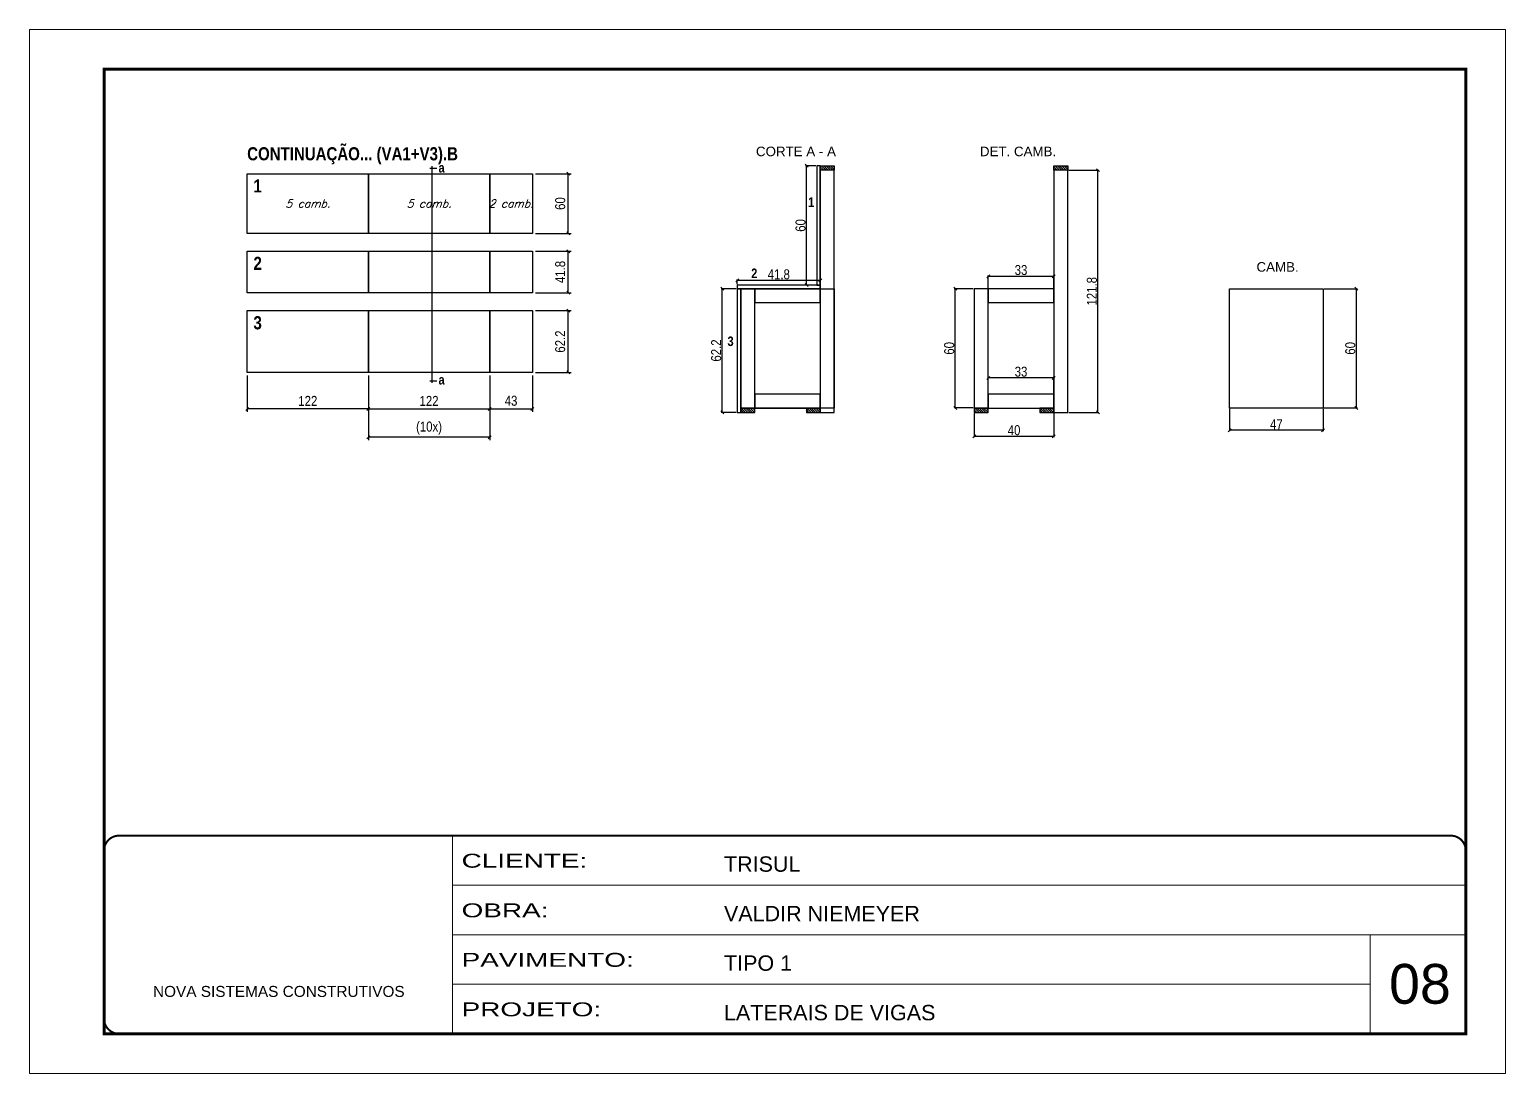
# Model space of a CAD drawing. Extents: x 3330 to 22105, y 1197 to 30204.
# Drawn here: x 8098 to 9583, y 27615 to 28665 of the extents above; entities that cross this region are included whole.
import ezdxf
from ezdxf.enums import TextEntityAlignment as Align

# ---------------------------------------------------------------- set-up
doc = ezdxf.new("R2010")
doc.units = 0
doc.linetypes.add('CONTINUO', pattern=[0])
doc.linetypes.add('DASHED', pattern=[0.75, 0.5, -0.25])
for name, color, linetype, lineweight in [('CARIMBO', 255, 'Continuous', 9), ('Folhas', 255, 'Continuous', 9), ('SARRAFO DE PRESSAO', 251, 'DASHED', 9)]:
    doc.layers.add(name, color=color, linetype=linetype, lineweight=lineweight)
for name, color, linetype in [('COTA', 241, 'Continuous'), ('detalhes', 4, 'Continuous'), ('NOMENCLATURA', 7, 'Continuous'), ('Painéis', 200, 'Continuous'), ('Romaneio', 10, 'Continuous'), ('SARR_2.2x7', 40, 'Continuous'), ('SARR_3.5x7', 81, 'Continuous'), ('texto', 7, 'Continuous')]:
    doc.layers.add(name, color=color, linetype=linetype)
doc.styles.add('ARIAL', font='arial.ttf')
doc.styles.add('COTA TECNICA', font='techl___.ttf', dxfattribs={"height": 10})
doc.styles.add('COTA TECNICA 2X', font='techl___.ttf', dxfattribs={"height": 10})
doc.styles.add('Romans', font='romans.shx')
doc.styles.add('TECNICA', font='techb___.ttf', dxfattribs={"height": 10})
doc.styles.add('Tecnologia', font='')
doc.styles.get('Tecnologia').set_extended_font_data('Forgotten Futurist')
doc.dimstyles.new('PAINEL', dxfattribs={"dimtxt": 10, "dimasz": 3, "dimexe": 3, "dimexo": 3, "dimgap": 3, "dimtad": 1, "dimdec": 1, "dimzin": 12, "dimdsep": 46, "dimtxsty": 'COTA TECNICA', "dimblk1": 'OBLIQUE', "dimblk2": 'OBLIQUE', "dimsah": 1, "dimcen": 0.9, "dimclrd": 4, "dimclre": 4, "dimclrt": 240, "dimadec": 1, "dimazin": 3, "dimtfac": 1, "dimtdec": 1, "dimtmove": 0, "dimatfit": 3, "dimfxl": 1, "dimtolj": 1, "dimtzin": 12, "dimarcsym": 0})
doc.dimstyles.new('SECAO', dxfattribs={"dimscale": 0.333333, "dimtxt": 5, "dimasz": 9, "dimexe": 3, "dimexo": 3, "dimgap": 3, "dimtad": 1, "dimdec": 1, "dimlfac": 0.5, "dimzin": 12, "dimdsep": 46, "dimtxsty": 'COTA TECNICA 2X', "dimblk1": 'OBLIQUE', "dimblk2": 'OBLIQUE', "dimsah": 1, "dimcen": 0.9, "dimclrd": 4, "dimclre": 4, "dimclrt": 240, "dimadec": 1, "dimazin": 3, "dimtfac": 1, "dimtdec": 1, "dimtmove": 0, "dimatfit": 3, "dimfxl": 1, "dimtolj": 1, "dimtzin": 12, "dimarcsym": 0})

# ---------------------------------------------------------------- blocks, each defined once
blk = doc.blocks.new('9999999999')
at = {"color": 30, "linetype": 'CONTINUO'}
for p, q in [((98564.6, 34230.2), (98564.6, 34429.4)), ((98564.6, 34379.6), (99584, 34379.6)), ((98564.6, 34329.8), (99488, 34329.8)), ((99584, 34329.8), (99488, 34329.8)), ((99488, 34329.8), (99488, 34230.2)), ((98564.6, 34280), (99488, 34280))]:
    blk.add_line(p, q, dxfattribs=at)
at = {"color": 30, "linetype": 'CONTINUO', "const_width": 2}
blk.add_lwpolyline([(99584, 34230.2), (99584, 34414.4, 0.414214), (99569, 34429.4), (98229, 34429.4, 0.414214), (98214, 34414.4), (98214, 34245.2, 0.414214), (98229, 34230.2), (99584, 34230.2)], format="xyb", dxfattribs=at)
at = {"layer": 'Folhas'}
blk.add_lwpolyline([(98139, 34190.2), (99624, 34190.2), (99624, 35240.2), (98139, 35240.2)], close=True, dxfattribs=at)
at = {"layer": 'Folhas', "color": 30, "const_width": 3}
blk.add_lwpolyline([(98214, 34230.2), (99584, 34230.2), (99584, 35200.2), (98214, 35200.2)], close=True, dxfattribs=at)
at = {"color": 7, "linetype": 'Continuous', "ltscale": 5, "style": 'ARIAL'}
for s, height, p in [('TRISUL', 15.48, (98837.7, 34393.1)), ('VALDIR NIEMEYER', 15.483, (98837.7, 34343.3)), ('TIPO 1', 15.48, (98837.7, 34293.5)), ('NOVA SISTEMAS CONSTRUTIVOS', 11.059, (98263.2, 34267.2)), ('LATERAIS DE VIGAS', 15.483, (98837.7, 34243.7))]:
    blk.add_text(s, height=height, dxfattribs=at).set_placement(p)
at = {"layer": 'Folhas', "color": 7, "style": 'Tecnologia', "width": 1.5}
for s, p in [('CLIENTE:', (98573.7, 34397.2)), ('OBRA:', (98573.7, 34347.3)), ('PAVIMENTO:', (98573.7, 34297.5)), ('PROJETO:', (98573.7, 34247.7))]:
    blk.add_text(s, height=14, dxfattribs=at).set_placement(p)
blk = doc.blocks.new('_Oblique')
at = {"color": 0, "linetype": 'ByBlock', "lineweight": -2}
blk.add_line((-0.5, -0.5), (0.5, 0.5), dxfattribs=at)
blk = doc.blocks.new('*D2028')
at = {"layer": 'COTA', "color": 4, "lineweight": -2, "transparency": 16777216}
for p, q in [((8809.3, 28403.9), (8794.2, 28403.9)), ((8795.2, 28279.5), (8795.2, 28403.9)), ((8809.3, 28279.5), (8794.2, 28279.5))]:
    blk.add_line(p, q, dxfattribs=at)
at = {"layer": 'Defpoints', "color": 0, "transparency": 16777216}
for p in [(8795.2, 28403.9), (8810.3, 28403.9), (8810.3, 28279.5)]:
    blk.add_point(p, dxfattribs=at)
at = {"layer": 'COTA', "color": 4, "lineweight": -2, "transparency": 16777216, "xscale": 3, "yscale": 3, "zscale": 3}
for p, rotation in [((8795.2, 28403.9), 90), ((8795.2, 28279.5), 270)]:
    blk.add_blockref('_Oblique', p, dxfattribs=dict(at, rotation=rotation))
at = {"layer": 'COTA', "color": 240, "transparency": 16777216, "insert": (8789.1, 28341.7), "char_height": 10, "attachment_point": 5, "rotation": 90, "style": 'COTA TECNICA 2X'}
blk.add_mtext('\\A1;62.2', dxfattribs=at)
blk = doc.blocks.new('*D2029')
at = {"layer": 'COTA', "color": 4, "lineweight": -2, "transparency": 16777216}
for p, q in [((8810.3, 28408.5), (8810.3, 28413.2)), ((8893.9, 28412.2), (8810.3, 28412.2)), ((8893.9, 28408.5), (8893.9, 28413.2))]:
    blk.add_line(p, q, dxfattribs=at)
at = {"layer": 'Defpoints', "color": 0, "transparency": 16777216}
for p in [(8810.3, 28412.2), (8810.3, 28407.5), (8893.9, 28407.5)]:
    blk.add_point(p, dxfattribs=at)
at = {"layer": 'COTA', "color": 4, "lineweight": -2, "transparency": 16777216, "xscale": 3, "yscale": 3, "zscale": 3, "rotation": 180}
blk.add_blockref('_Oblique', (8810.3, 28412.2), dxfattribs=at)
at = {"layer": 'COTA', "color": 4, "lineweight": -2, "transparency": 16777216, "xscale": 3, "yscale": 3, "zscale": 3}
blk.add_blockref('_Oblique', (8893.9, 28412.2), dxfattribs=at)
at = {"layer": 'COTA', "color": 240, "transparency": 16777216, "insert": (8852.1, 28418.3), "char_height": 10, "attachment_point": 5, "style": 'COTA TECNICA 2X'}
blk.add_mtext('\\A1;41.8', dxfattribs=at)
blk = doc.blocks.new('*D2030')
at = {"layer": 'COTA', "color": 4, "lineweight": -2, "transparency": 16777216}
for p, q in [((8889.3, 28527.5), (8879.1, 28527.5)), ((8880.1, 28407.5), (8880.1, 28527.5)), ((8889.3, 28407.5), (8879.1, 28407.5))]:
    blk.add_line(p, q, dxfattribs=at)
at = {"layer": 'Defpoints', "color": 0, "transparency": 16777216}
for p in [(8880.1, 28527.5), (8890.3, 28527.5), (8890.3, 28407.5)]:
    blk.add_point(p, dxfattribs=at)
at = {"layer": 'COTA', "color": 4, "lineweight": -2, "transparency": 16777216, "xscale": 3, "yscale": 3, "zscale": 3}
for p, rotation in [((8880.1, 28527.5), 90), ((8880.1, 28407.5), 270)]:
    blk.add_blockref('_Oblique', p, dxfattribs=dict(at, rotation=rotation))
at = {"layer": 'COTA', "color": 240, "transparency": 16777216, "insert": (8874, 28467.5), "char_height": 10, "attachment_point": 5, "rotation": 90, "style": 'COTA TECNICA 2X'}
blk.add_mtext('\\A1;60', dxfattribs=at)
blk = doc.blocks.new('*D2031')
at = {"layer": 'COTA', "color": 4, "linetype": 'ByBlock', "lineweight": -2, "transparency": 16777216}
for p, q in [((8607.2, 28519.5), (8643.3, 28519.5)), ((8640.3, 28459.5), (8640.3, 28519.5)), ((8607.2, 28459.5), (8643.3, 28459.5))]:
    blk.add_line(p, q, dxfattribs=at)
at = {"layer": 'Defpoints', "color": 0, "linetype": 'ByBlock', "transparency": 16777216}
for p in [(8604.2, 28519.5), (8640.3, 28519.5), (8604.2, 28459.5)]:
    blk.add_point(p, dxfattribs=at)
at = {"layer": 'COTA', "color": 4, "linetype": 'ByBlock', "lineweight": -2, "transparency": 16777216, "xscale": 3, "yscale": 3, "zscale": 3}
for p, rotation in [((8640.3, 28519.5), 90), ((8640.3, 28459.5), 270)]:
    blk.add_blockref('_Oblique', p, dxfattribs=dict(at, rotation=rotation))
at = {"layer": 'COTA', "color": 240, "linetype": 'ByBlock', "transparency": 16777216, "insert": (8632.2, 28489.5), "char_height": 10, "attachment_point": 5, "rotation": 90, "style": 'COTA TECNICA'}
blk.add_mtext('\\A1;60', dxfattribs=at)
blk = doc.blocks.new('*D2032')
at = {"layer": 'COTA', "color": 4, "linetype": 'ByBlock', "lineweight": -2, "transparency": 16777216}
for p, q in [((8607.2, 28441.6), (8643.3, 28441.6)), ((8640.3, 28399.8), (8640.3, 28441.6)), ((8607.2, 28399.8), (8643.3, 28399.8))]:
    blk.add_line(p, q, dxfattribs=at)
at = {"layer": 'Defpoints', "color": 0, "linetype": 'ByBlock', "transparency": 16777216}
for p in [(8604.2, 28441.6), (8640.3, 28441.6), (8604.2, 28399.8)]:
    blk.add_point(p, dxfattribs=at)
at = {"layer": 'COTA', "color": 4, "linetype": 'ByBlock', "lineweight": -2, "transparency": 16777216, "xscale": 3, "yscale": 3, "zscale": 3}
for p, rotation in [((8640.3, 28441.6), 90), ((8640.3, 28399.8), 270)]:
    blk.add_blockref('_Oblique', p, dxfattribs=dict(at, rotation=rotation))
at = {"layer": 'COTA', "color": 240, "linetype": 'ByBlock', "transparency": 16777216, "insert": (8632.2, 28420.7), "char_height": 10, "attachment_point": 5, "rotation": 90, "style": 'COTA TECNICA'}
blk.add_mtext('\\A1;41.8', dxfattribs=at)
blk = doc.blocks.new('*D2033')
at = {"layer": 'COTA', "color": 4, "linetype": 'ByBlock', "lineweight": -2, "transparency": 16777216}
for p, q in [((8607.2, 28381.8), (8643.3, 28381.8)), ((8640.3, 28319.6), (8640.3, 28381.8)), ((8607.2, 28319.6), (8643.3, 28319.6))]:
    blk.add_line(p, q, dxfattribs=at)
at = {"layer": 'Defpoints', "color": 0, "linetype": 'ByBlock', "transparency": 16777216}
for p in [(8604.2, 28381.8), (8640.3, 28381.8), (8604.2, 28319.6)]:
    blk.add_point(p, dxfattribs=at)
at = {"layer": 'COTA', "color": 4, "linetype": 'ByBlock', "lineweight": -2, "transparency": 16777216, "xscale": 3, "yscale": 3, "zscale": 3}
for p, rotation in [((8640.3, 28381.8), 90), ((8640.3, 28319.6), 270)]:
    blk.add_blockref('_Oblique', p, dxfattribs=dict(at, rotation=rotation))
at = {"layer": 'COTA', "color": 240, "linetype": 'ByBlock', "transparency": 16777216, "insert": (8632.2, 28350.7), "char_height": 10, "attachment_point": 5, "rotation": 90, "style": 'COTA TECNICA'}
blk.add_mtext('\\A1;62.2', dxfattribs=at)
blk = doc.blocks.new('*D2034')
at = {"layer": 'COTA', "color": 4, "linetype": 'ByBlock', "lineweight": -2, "transparency": 16777216}
for p, q in [((8317.2, 28316.6), (8317.2, 28279.9)), ((8439.2, 28316.6), (8439.2, 28279.9)), ((8439.2, 28282.9), (8317.2, 28282.9))]:
    blk.add_line(p, q, dxfattribs=at)
at = {"layer": 'Defpoints', "color": 0, "linetype": 'ByBlock', "transparency": 16777216}
for p in [(8317.2, 28319.6), (8439.2, 28319.6), (8317.2, 28282.9)]:
    blk.add_point(p, dxfattribs=at)
at = {"layer": 'COTA', "color": 4, "linetype": 'ByBlock', "lineweight": -2, "transparency": 16777216, "xscale": 3, "yscale": 3, "zscale": 3, "rotation": 180}
blk.add_blockref('_Oblique', (8317.2, 28282.9), dxfattribs=at)
at = {"layer": 'COTA', "color": 4, "linetype": 'ByBlock', "lineweight": -2, "transparency": 16777216, "xscale": 3, "yscale": 3, "zscale": 3}
blk.add_blockref('_Oblique', (8439.2, 28282.9), dxfattribs=at)
at = {"layer": 'COTA', "color": 240, "linetype": 'ByBlock', "transparency": 16777216, "insert": (8378.2, 28291), "char_height": 10, "attachment_point": 5, "style": 'COTA TECNICA'}
blk.add_mtext('\\A1;122', dxfattribs=at)
blk = doc.blocks.new('*D2035')
at = {"layer": 'COTA', "color": 4, "linetype": 'ByBlock', "lineweight": -2, "transparency": 16777216}
for p, q in [((8439.2, 28316.6), (8439.2, 28279.9)), ((8561.2, 28316.6), (8561.2, 28279.9)), ((8439.2, 28282.9), (8561.2, 28282.9))]:
    blk.add_line(p, q, dxfattribs=at)
at = {"layer": 'Defpoints', "color": 0, "linetype": 'ByBlock', "transparency": 16777216}
for p in [(8439.2, 28319.6), (8561.2, 28319.6), (8561.2, 28282.9)]:
    blk.add_point(p, dxfattribs=at)
at = {"layer": 'COTA', "color": 4, "linetype": 'ByBlock', "lineweight": -2, "transparency": 16777216, "xscale": 3, "yscale": 3, "zscale": 3, "rotation": 180}
blk.add_blockref('_Oblique', (8439.2, 28282.9), dxfattribs=at)
at = {"layer": 'COTA', "color": 4, "linetype": 'ByBlock', "lineweight": -2, "transparency": 16777216, "xscale": 3, "yscale": 3, "zscale": 3}
blk.add_blockref('_Oblique', (8561.2, 28282.9), dxfattribs=at)
at = {"layer": 'COTA', "color": 240, "linetype": 'ByBlock', "transparency": 16777216, "insert": (8500.2, 28291), "char_height": 10, "attachment_point": 5, "style": 'COTA TECNICA'}
blk.add_mtext('\\A1;122', dxfattribs=at)
blk = doc.blocks.new('*D2036')
at = {"layer": 'COTA', "color": 4, "linetype": 'ByBlock', "lineweight": -2, "transparency": 16777216}
for p, q in [((8561.2, 28316.6), (8561.2, 28279.9)), ((8604.2, 28316.6), (8604.2, 28279.9)), ((8561.2, 28282.9), (8604.2, 28282.9))]:
    blk.add_line(p, q, dxfattribs=at)
at = {"layer": 'Defpoints', "color": 0, "linetype": 'ByBlock', "transparency": 16777216}
for p in [(8561.2, 28319.6), (8604.2, 28319.6), (8604.2, 28282.9)]:
    blk.add_point(p, dxfattribs=at)
at = {"layer": 'COTA', "color": 4, "linetype": 'ByBlock', "lineweight": -2, "transparency": 16777216, "xscale": 3, "yscale": 3, "zscale": 3, "rotation": 180}
blk.add_blockref('_Oblique', (8561.2, 28282.9), dxfattribs=at)
at = {"layer": 'COTA', "color": 4, "linetype": 'ByBlock', "lineweight": -2, "transparency": 16777216, "xscale": 3, "yscale": 3, "zscale": 3}
blk.add_blockref('_Oblique', (8604.2, 28282.9), dxfattribs=at)
at = {"layer": 'COTA', "color": 240, "linetype": 'ByBlock', "transparency": 16777216, "insert": (8582.7, 28291.1), "char_height": 10, "attachment_point": 5, "style": 'COTA TECNICA'}
blk.add_mtext('\\A1;43', dxfattribs=at)
blk = doc.blocks.new('*D2037')
at = {"layer": 'COTA', "color": 4, "linetype": 'ByBlock', "lineweight": -2, "transparency": 16777216}
for p, q in [((8439.2, 28316.6), (8439.2, 28251.4)), ((8561.2, 28316.6), (8561.2, 28251.4)), ((8561.2, 28254.4), (8439.2, 28254.4))]:
    blk.add_line(p, q, dxfattribs=at)
at = {"layer": 'Defpoints', "color": 0, "linetype": 'ByBlock', "transparency": 16777216}
for p in [(8439.2, 28319.6), (8561.2, 28319.6), (8439.2, 28254.4)]:
    blk.add_point(p, dxfattribs=at)
at = {"layer": 'COTA', "color": 4, "linetype": 'ByBlock', "lineweight": -2, "transparency": 16777216, "xscale": 3, "yscale": 3, "zscale": 3, "rotation": 180}
blk.add_blockref('_Oblique', (8439.2, 28254.4), dxfattribs=at)
at = {"layer": 'COTA', "color": 4, "linetype": 'ByBlock', "lineweight": -2, "transparency": 16777216, "xscale": 3, "yscale": 3, "zscale": 3}
blk.add_blockref('_Oblique', (8561.2, 28254.4), dxfattribs=at)
at = {"layer": 'COTA', "color": 240, "linetype": 'ByBlock', "transparency": 16777216, "insert": (8500.2, 28263.7), "char_height": 10, "attachment_point": 5, "style": 'COTA TECNICA'}
blk.add_mtext('\\A1;(10x)', dxfattribs=at)
blk = doc.blocks.new('*D2038')
at = {"layer": 'COTA', "color": 4, "lineweight": -2, "transparency": 16777216}
for p, q in [((9143.8, 28523.1), (9174.2, 28523.1)), ((9173.2, 28279.5), (9173.2, 28523.1)), ((9143.8, 28279.5), (9174.2, 28279.5))]:
    blk.add_line(p, q, dxfattribs=at)
at = {"layer": 'Defpoints', "color": 0, "transparency": 16777216}
for p in [(9142.8, 28523.1), (9173.2, 28523.1), (9142.8, 28279.5)]:
    blk.add_point(p, dxfattribs=at)
at = {"layer": 'COTA', "color": 4, "lineweight": -2, "transparency": 16777216, "xscale": 3, "yscale": 3, "zscale": 3}
for p, rotation in [((9173.2, 28523.1), 90), ((9173.2, 28279.5), 270)]:
    blk.add_blockref('_Oblique', p, dxfattribs=dict(at, rotation=rotation))
at = {"layer": 'COTA', "color": 240, "transparency": 16777216, "insert": (9167.1, 28401.3), "char_height": 10, "attachment_point": 5, "rotation": 90, "style": 'COTA TECNICA 2X'}
blk.add_mtext('\\A1;121.8', dxfattribs=at)
blk = doc.blocks.new('*D2039')
at = {"layer": 'COTA', "color": 4, "lineweight": -2, "transparency": 16777216}
for p, q in [((9062.8, 28404.9), (9062.8, 28417.3)), ((9128.8, 28416.3), (9062.8, 28416.3)), ((9128.8, 28404.9), (9128.8, 28417.3))]:
    blk.add_line(p, q, dxfattribs=at)
at = {"layer": 'Defpoints', "color": 0, "transparency": 16777216}
for p in [(9062.8, 28416.3), (9062.8, 28403.9), (9128.8, 28403.9)]:
    blk.add_point(p, dxfattribs=at)
at = {"layer": 'COTA', "color": 4, "lineweight": -2, "transparency": 16777216, "xscale": 3, "yscale": 3, "zscale": 3, "rotation": 180}
blk.add_blockref('_Oblique', (9062.8, 28416.3), dxfattribs=at)
at = {"layer": 'COTA', "color": 4, "lineweight": -2, "transparency": 16777216, "xscale": 3, "yscale": 3, "zscale": 3}
blk.add_blockref('_Oblique', (9128.8, 28416.3), dxfattribs=at)
at = {"layer": 'COTA', "color": 240, "transparency": 16777216, "insert": (9095.8, 28422.6), "char_height": 10, "attachment_point": 5, "style": 'COTA TECNICA 2X'}
blk.add_mtext('\\A1;33', dxfattribs=at)
blk = doc.blocks.new('*D2040')
at = {"layer": 'COTA', "color": 4, "lineweight": -2, "transparency": 16777216}
for p, q in [((9062.8, 28298.9), (9062.8, 28315.2)), ((9128.8, 28314.2), (9062.8, 28314.2)), ((9128.8, 28298.9), (9128.8, 28315.2))]:
    blk.add_line(p, q, dxfattribs=at)
at = {"layer": 'Defpoints', "color": 0, "transparency": 16777216}
for p in [(9062.8, 28314.2), (9062.8, 28297.9), (9128.8, 28297.9)]:
    blk.add_point(p, dxfattribs=at)
at = {"layer": 'COTA', "color": 4, "lineweight": -2, "transparency": 16777216, "xscale": 3, "yscale": 3, "zscale": 3, "rotation": 180}
blk.add_blockref('_Oblique', (9062.8, 28314.2), dxfattribs=at)
at = {"layer": 'COTA', "color": 4, "lineweight": -2, "transparency": 16777216, "xscale": 3, "yscale": 3, "zscale": 3}
blk.add_blockref('_Oblique', (9128.8, 28314.2), dxfattribs=at)
at = {"layer": 'COTA', "color": 240, "transparency": 16777216, "insert": (9095.8, 28320.4), "char_height": 10, "attachment_point": 5, "style": 'COTA TECNICA 2X'}
blk.add_mtext('\\A1;33', dxfattribs=at)
blk = doc.blocks.new('*D2041')
at = {"layer": 'COTA', "color": 4, "lineweight": -2, "transparency": 16777216}
for p, q in [((9047.8, 28403.9), (9028.7, 28403.9)), ((9029.7, 28283.9), (9029.7, 28403.9)), ((9047.8, 28283.9), (9028.7, 28283.9))]:
    blk.add_line(p, q, dxfattribs=at)
at = {"layer": 'Defpoints', "color": 0, "transparency": 16777216}
for p in [(9029.7, 28403.9), (9048.8, 28403.9), (9048.8, 28283.9)]:
    blk.add_point(p, dxfattribs=at)
at = {"layer": 'COTA', "color": 4, "lineweight": -2, "transparency": 16777216, "xscale": 3, "yscale": 3, "zscale": 3}
for p, rotation in [((9029.7, 28403.9), 90), ((9029.7, 28283.9), 270)]:
    blk.add_blockref('_Oblique', p, dxfattribs=dict(at, rotation=rotation))
at = {"layer": 'COTA', "color": 240, "transparency": 16777216, "insert": (9023.6, 28343.9), "char_height": 10, "attachment_point": 5, "rotation": 90, "style": 'COTA TECNICA 2X'}
blk.add_mtext('\\A1;60', dxfattribs=at)
blk = doc.blocks.new('*D2042')
at = {"layer": 'COTA', "color": 4, "lineweight": -2, "transparency": 16777216}
for p, q in [((9048.8, 28278.5), (9048.8, 28254.4)), ((9128.8, 28278.5), (9128.8, 28254.4)), ((9048.8, 28255.4), (9128.8, 28255.4))]:
    blk.add_line(p, q, dxfattribs=at)
at = {"layer": 'Defpoints', "color": 0, "transparency": 16777216}
for p in [(9048.8, 28279.5), (9128.8, 28279.5), (9128.8, 28255.4)]:
    blk.add_point(p, dxfattribs=at)
at = {"layer": 'COTA', "color": 4, "lineweight": -2, "transparency": 16777216, "xscale": 3, "yscale": 3, "zscale": 3, "rotation": 180}
blk.add_blockref('_Oblique', (9048.8, 28255.4), dxfattribs=at)
at = {"layer": 'COTA', "color": 4, "lineweight": -2, "transparency": 16777216, "xscale": 3, "yscale": 3, "zscale": 3}
blk.add_blockref('_Oblique', (9128.8, 28255.4), dxfattribs=at)
at = {"layer": 'COTA', "color": 240, "transparency": 16777216, "insert": (9088.8, 28261.5), "char_height": 10, "attachment_point": 5, "style": 'COTA TECNICA 2X'}
blk.add_mtext('\\A1;40', dxfattribs=at)
blk = doc.blocks.new('*D2043')
at = {"layer": 'COTA', "color": 4, "lineweight": -2, "transparency": 16777216}
for p, q in [((9305.7, 28282.9), (9305.7, 28260.5)), ((9399.7, 28282.9), (9399.7, 28260.5)), ((9399.7, 28261.5), (9305.7, 28261.5))]:
    blk.add_line(p, q, dxfattribs=at)
at = {"layer": 'Defpoints', "color": 0, "transparency": 16777216}
for p in [(9305.7, 28283.9), (9399.7, 28283.9), (9305.7, 28261.5)]:
    blk.add_point(p, dxfattribs=at)
at = {"layer": 'COTA', "color": 4, "lineweight": -2, "transparency": 16777216, "xscale": 3, "yscale": 3, "zscale": 3, "rotation": 180}
blk.add_blockref('_Oblique', (9305.7, 28261.5), dxfattribs=at)
at = {"layer": 'COTA', "color": 4, "lineweight": -2, "transparency": 16777216, "xscale": 3, "yscale": 3, "zscale": 3}
blk.add_blockref('_Oblique', (9399.7, 28261.5), dxfattribs=at)
at = {"layer": 'COTA', "color": 240, "transparency": 16777216, "insert": (9352.7, 28267.5), "char_height": 10, "attachment_point": 5, "style": 'COTA TECNICA 2X'}
blk.add_mtext('\\A1;47', dxfattribs=at)
blk = doc.blocks.new('*D2044')
at = {"layer": 'COTA', "color": 4, "lineweight": -2, "transparency": 16777216}
for p, q in [((9400.7, 28403.9), (9434.2, 28403.9)), ((9433.2, 28283.9), (9433.2, 28403.9)), ((9400.7, 28283.9), (9434.2, 28283.9))]:
    blk.add_line(p, q, dxfattribs=at)
at = {"layer": 'Defpoints', "color": 0, "transparency": 16777216}
for p in [(9399.7, 28403.9), (9433.2, 28403.9), (9399.7, 28283.9)]:
    blk.add_point(p, dxfattribs=at)
at = {"layer": 'COTA', "color": 4, "lineweight": -2, "transparency": 16777216, "xscale": 3, "yscale": 3, "zscale": 3}
for p, rotation in [((9433.2, 28403.9), 90), ((9433.2, 28283.9), 270)]:
    blk.add_blockref('_Oblique', p, dxfattribs=dict(at, rotation=rotation))
at = {"layer": 'COTA', "color": 240, "transparency": 16777216, "insert": (9427.1, 28343.9), "char_height": 10, "attachment_point": 5, "rotation": 90, "style": 'COTA TECNICA 2X'}
blk.add_mtext('\\A1;60', dxfattribs=at)

msp = doc.modelspace()

# ---------------------------------------------------------------- hatches: boundary and pattern name
at = {"layer": 'SARR_2.2x7'}
h = msp.add_hatch(dxfattribs=at)
h.set_pattern_fill('ANSI31', color=256, scale=0.5, angle=90)
h.set_pattern_definition([(135, (42061.397, -94989.0854), (-1.122532015, -1.122532015), [])])
h.paths.add_polyline_path([(8907.86, 28527.48), (8907.86, 28523.08), (8893.86, 28523.08), (8893.86, 28527.48)])
h = msp.add_hatch(dxfattribs=at)
h.set_pattern_fill('ANSI31', color=256, scale=0.5, angle=90)
h.set_pattern_definition([(135, (42296.3324, -94989.0854), (-1.122532015, -1.122532015), [])])
h.paths.add_polyline_path([(9142.79, 28527.48), (9142.79, 28523.08), (9128.79, 28523.08), (9128.79, 28527.48)])
h = msp.add_hatch(dxfattribs=at)
h.set_pattern_fill('ANSI31', color=256, scale=0.5, angle=90)
h.set_pattern_definition([(135, (42025.397, -95232.6854), (-1.122532015, -1.122532015), [])])
h.paths.add_polyline_path([(8813.86, 28283.88), (8813.86, 28279.48), (8827.86, 28279.48), (8827.86, 28283.88)])
h = msp.add_hatch(dxfattribs=at)
h.set_pattern_fill('ANSI31', color=256, scale=0.5, angle=90)
h.set_pattern_definition([(135, (42091.397, -95232.6854), (-1.122532015, -1.122532015), [])])
h.paths.add_polyline_path([(8879.86, 28283.88), (8879.86, 28279.48), (8893.86, 28279.48), (8893.86, 28283.88)])
h = msp.add_hatch(dxfattribs=at)
h.set_pattern_fill('ANSI31', color=256, scale=0.5, angle=90)
h.set_pattern_definition([(135, (42260.3324, -95232.6854), (-1.122532015, -1.122532015), [])])
h.paths.add_polyline_path([(9048.79, 28283.88), (9048.79, 28279.48), (9062.79, 28279.48), (9062.79, 28283.88)])
h = msp.add_hatch(dxfattribs=at)
h.set_pattern_fill('ANSI31', color=256, scale=0.5, angle=90)
h.set_pattern_definition([(135, (42326.3324, -95232.6854), (-1.122532015, -1.122532015), [])])
h.paths.add_polyline_path([(9114.79, 28283.88), (9114.79, 28279.48), (9128.79, 28279.48), (9128.79, 28283.88)])

# ---------------------------------------------------------------- linework, layer by layer
at = {"layer": 'COTA', "linetype": 'ByBlock'}
for p, q in [((8503.1, 28527.03), (8503.1, 28309.06)), ((8501.1, 28525.03), (8508.1, 28525.03)), ((8501.1, 28311.06), (8508.1, 28311.06))]:
    msp.add_line(p, q, dxfattribs=at)
at = {"layer": 'Painéis', "linetype": 'Continuous'}
for points in [[(8893.86, 28407.48), (8893.86, 28527.48), (8890.26, 28527.48), (8890.26, 28407.48)], [(8317.23, 28519.47), (8439.23, 28519.47), (8439.23, 28459.47), (8317.23, 28459.47)], [(8439.23, 28519.47), (8561.23, 28519.47), (8561.23, 28459.47), (8439.23, 28459.47)], [(8561.23, 28519.47), (8604.23, 28519.47), (8604.23, 28459.47), (8561.23, 28459.47)], [(8317.23, 28441.55), (8439.23, 28441.55), (8439.23, 28399.75), (8317.23, 28399.75)], [(8439.23, 28441.55), (8561.23, 28441.55), (8561.23, 28399.75), (8439.23, 28399.75)], [(8561.23, 28441.55), (8604.23, 28441.55), (8604.23, 28399.75), (8561.23, 28399.75)], [(8893.86, 28407.48), (8810.26, 28407.48), (8810.26, 28403.88), (8893.86, 28403.88)], [(8813.86, 28279.48), (8813.86, 28403.88), (8810.26, 28403.88), (8810.26, 28279.48)], [(8813.86, 28403.88), (8907.86, 28403.88), (8907.86, 28283.88), (8813.86, 28283.88)], [(9305.67, 28403.88), (9399.67, 28403.88), (9399.67, 28283.88), (9305.67, 28283.88)], [(8317.23, 28381.84), (8439.23, 28381.84), (8439.23, 28319.64), (8317.23, 28319.64)], [(8439.23, 28381.84), (8561.23, 28381.84), (8561.23, 28319.64), (8439.23, 28319.64)], [(8561.23, 28381.84), (8604.23, 28381.84), (8604.23, 28319.64), (8561.23, 28319.64)]]:
    msp.add_lwpolyline(points, close=True, dxfattribs=at)
at = {"layer": 'SARR_2.2x7'}
for points in [[(8893.86, 28527.48), (8907.86, 28527.48), (8907.86, 28523.08), (8893.86, 28523.08)], [(9128.79, 28527.48), (9142.79, 28527.48), (9142.79, 28523.08), (9128.79, 28523.08)], [(8827.86, 28283.88), (8813.86, 28283.88), (8813.86, 28279.48), (8827.86, 28279.48)], [(8893.86, 28283.88), (8879.86, 28283.88), (8879.86, 28279.48), (8893.86, 28279.48)], [(9062.79, 28283.88), (9048.79, 28283.88), (9048.79, 28279.48), (9062.79, 28279.48)], [(9128.79, 28283.88), (9114.79, 28283.88), (9114.79, 28279.48), (9128.79, 28279.48)]]:
    msp.add_lwpolyline(points, close=True, dxfattribs=at)
at = {"layer": 'SARR_3.5x7'}
for points in [[(8907.86, 28523.08), (8893.86, 28523.08), (8893.86, 28279.48), (8907.86, 28279.48)], [(9142.79, 28523.08), (9128.79, 28523.08), (9128.79, 28279.48), (9142.79, 28279.48)], [(8827.86, 28403.88), (8813.86, 28403.88), (8813.86, 28283.88), (8827.86, 28283.88)], [(8893.86, 28389.88), (8893.86, 28403.88), (8827.86, 28403.88), (8827.86, 28389.88)], [(9062.79, 28403.88), (9048.79, 28403.88), (9048.79, 28283.88), (9062.79, 28283.88)], [(9128.79, 28389.88), (9128.79, 28403.88), (9062.79, 28403.88), (9062.79, 28389.88)], [(8893.86, 28283.88), (8893.86, 28297.88), (8827.86, 28297.88), (8827.86, 28283.88)], [(9128.79, 28283.88), (9128.79, 28297.88), (9062.79, 28297.88), (9062.79, 28283.88)]]:
    msp.add_lwpolyline(points, close=True, dxfattribs=at)

# ---------------------------------------------------------------- block references
at = {"layer": 'SARRAFO DE PRESSAO', "color": 6, "linetype": 'ByBlock'}
msp.add_blockref('9999999999', (-90040.75, -6575.66), dxfattribs=at)

# ---------------------------------------------------------------- texts
at = {"layer": 'CARIMBO', "style": 'ARIAL'}
msp.add_text('08', height=40, dxfattribs=at).set_placement((9466.09, 27684.69))
at = {"layer": 'detalhes', "style": 'TECNICA'}
for s, p in [('a', (8509.73, 28520.78)), ('1', (8881.6, 28486.12)), ('2', (8824.35, 28414.55)), ('3', (8800.5, 28346.21)), ('a', (8509.73, 28307.54))]:
    msp.add_text(s, height=9.6, dxfattribs=at).set_placement(p)
at = {"layer": 'NOMENCLATURA', "style": 'TECNICA'}
for s, p in [('CONTINUAÇÃO... (VA1+V3).B', (8317.23, 28532.99)), ('1', (8323.54, 28500.64)), ('2', (8323.54, 28422.72)), ('3', (8323.54, 28363.01))]:
    msp.add_text(s, height=13.2, dxfattribs=at).set_placement(p)
at = {"layer": 'Romaneio', "color": 7, "style": 'ARIAL'}
for s, p in [('CORTE A - A', (8869.35, 28541.93)), ('DET. CAMB.', (9092.79, 28541.93)), ('CAMB.', (9353.94, 28425.8))]:
    msp.add_text(s, height=9.6, dxfattribs=at).set_placement(p, align=Align.MIDDLE_CENTER)
at = {"layer": 'texto', "color": 2, "char_height": 8, "attachment_point": 5, "style": 'Romans'}
for s, insert in [('{\\Q19;\\C256;5 camb.}', (8378.23, 28489.47)), ('{\\Q19;\\C256;5 camb.}', (8500.23, 28489.47)), ('{\\Q19;\\C256;2 camb.}', (8582.73, 28489.47))]:
    msp.add_mtext(s, dxfattribs=dict(at, insert=insert))

# ---------------------------------------------------------------- dimensions: what is measured, and where the dimension line sits
at = {"layer": 'COTA'}
for base, p1, p2, picture, middle in [((8880.14, 28527.48), (8890.26, 28407.48), (8890.26, 28527.48), '*D2030', (8874.04, 28467.48)), ((9173.24, 28523.08), (9142.79, 28279.48), (9142.79, 28523.08), '*D2038', (9167.14, 28401.28)), ((8795.21, 28403.88), (8810.26, 28279.48), (8810.26, 28403.88), '*D2028', (8789.11, 28341.68)), ((9029.74, 28403.88), (9048.79, 28283.88), (9048.79, 28403.88), '*D2041', (9023.64, 28343.88)), ((9433.2, 28403.88), (9399.67, 28283.88), (9399.67, 28403.88), '*D2044', (9427.1, 28343.88))]:
    dim = msp.add_linear_dim(base=base, p1=p1, p2=p2, angle=90, dimstyle='SECAO', dxfattribs=at)
    dim.commit()
    dim.dimension.update_dxf_attribs({"geometry": picture, "text_midpoint": middle})
at = {"layer": 'COTA', "linetype": 'ByBlock'}
for base, p1, p2, picture, middle in [((8640.3, 28519.47), (8604.23, 28459.47), (8604.23, 28519.47), '*D2031', (8632.2, 28489.47)), ((8640.3, 28441.55), (8604.23, 28399.75), (8604.23, 28441.55), '*D2032', (8632.21, 28420.65)), ((8640.3, 28381.84), (8604.23, 28319.64), (8604.23, 28381.84), '*D2033', (8632.2, 28350.74))]:
    dim = msp.add_linear_dim(base=base, p1=p1, p2=p2, angle=90, dimstyle='PAINEL', dxfattribs=at)
    dim.commit()
    dim.dimension.update_dxf_attribs({"geometry": picture, "text_midpoint": middle})
at = {"layer": 'COTA'}
for base, p1, p2, picture, middle in [((8810.26, 28412.23), (8893.86, 28407.48), (8810.26, 28407.48), '*D2029', (8852.06, 28418.32)), ((9062.79, 28416.34), (9128.79, 28403.88), (9062.79, 28403.88), '*D2039', (9095.79, 28422.56)), ((9062.79, 28314.22), (9128.79, 28297.88), (9062.79, 28297.88), '*D2040', (9095.79, 28320.44)), ((9128.79, 28255.35), (9048.79, 28279.48), (9128.79, 28279.48), '*D2042', (9088.79, 28261.45)), ((9305.67, 28261.45), (9399.67, 28283.88), (9305.67, 28283.88), '*D2043', (9352.67, 28267.53))]:
    dim = msp.add_linear_dim(base=base, p1=p1, p2=p2, dimstyle='SECAO', dxfattribs=at)
    dim.commit()
    dim.dimension.update_dxf_attribs({"geometry": picture, "text_midpoint": middle})
at = {"layer": 'COTA', "linetype": 'ByBlock'}
for base, p1, p2, picture, middle in [((8317.23, 28282.9), (8439.23, 28319.64), (8317.23, 28319.64), '*D2034', (8378.23, 28290.96)), ((8561.23, 28282.9), (8439.23, 28319.64), (8561.23, 28319.64), '*D2035', (8500.23, 28290.96)), ((8604.23, 28282.9), (8561.23, 28319.64), (8604.23, 28319.64), '*D2036', (8582.73, 28291.12))]:
    dim = msp.add_linear_dim(base=base, p1=p1, p2=p2, dimstyle='PAINEL', dxfattribs=at)
    dim.commit()
    dim.dimension.update_dxf_attribs({"geometry": picture, "text_midpoint": middle})
dim = msp.add_linear_dim(base=(8439.23, 28254.44), p1=(8561.23, 28319.64), p2=(8439.23, 28319.64), text='(10x)', dimstyle='PAINEL', dxfattribs=at)
dim.commit()
dim.dimension.update_dxf_attribs({"geometry": '*D2037', "text_midpoint": (8500.23, 28263.66)})

doc.saveas('drawing.dxf')
